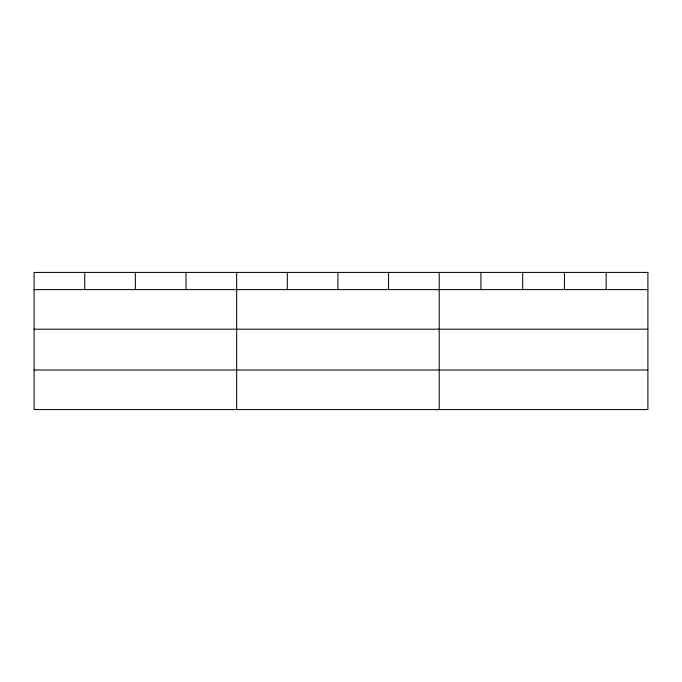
<?xml version="1.0" encoding="UTF-8"?>
<svg xmlns="http://www.w3.org/2000/svg" width="682" height="682" viewBox="0 0 682 682"><rect width="100%" height="100%" fill="white"/><g stroke="black" fill="none" stroke-linecap="round" stroke-linejoin="round"><path stroke-width="1.02" d="M34.1 289.611L647.9 289.611M34.1 329.201L647.9 329.201M34.1 369.994L647.9 369.994M606.162 272.416L606.162 289.611M564.423 272.416L564.423 289.611M522.685 272.416L522.685 289.611M480.946 272.416L480.946 289.611M439.208 272.416L439.208 409.584M388.57 272.416L388.57 289.611M337.931 272.416L337.931 289.611M287.293 272.416L287.293 289.611M236.654 272.416L236.654 409.584M186.016 272.416L186.016 289.611M135.377 272.416L135.377 289.611M84.739 272.416L84.739 289.611M647.9 272.416L34.1 272.416L34.1 409.584L647.9 409.584L647.9 272.416"/></g></svg>
